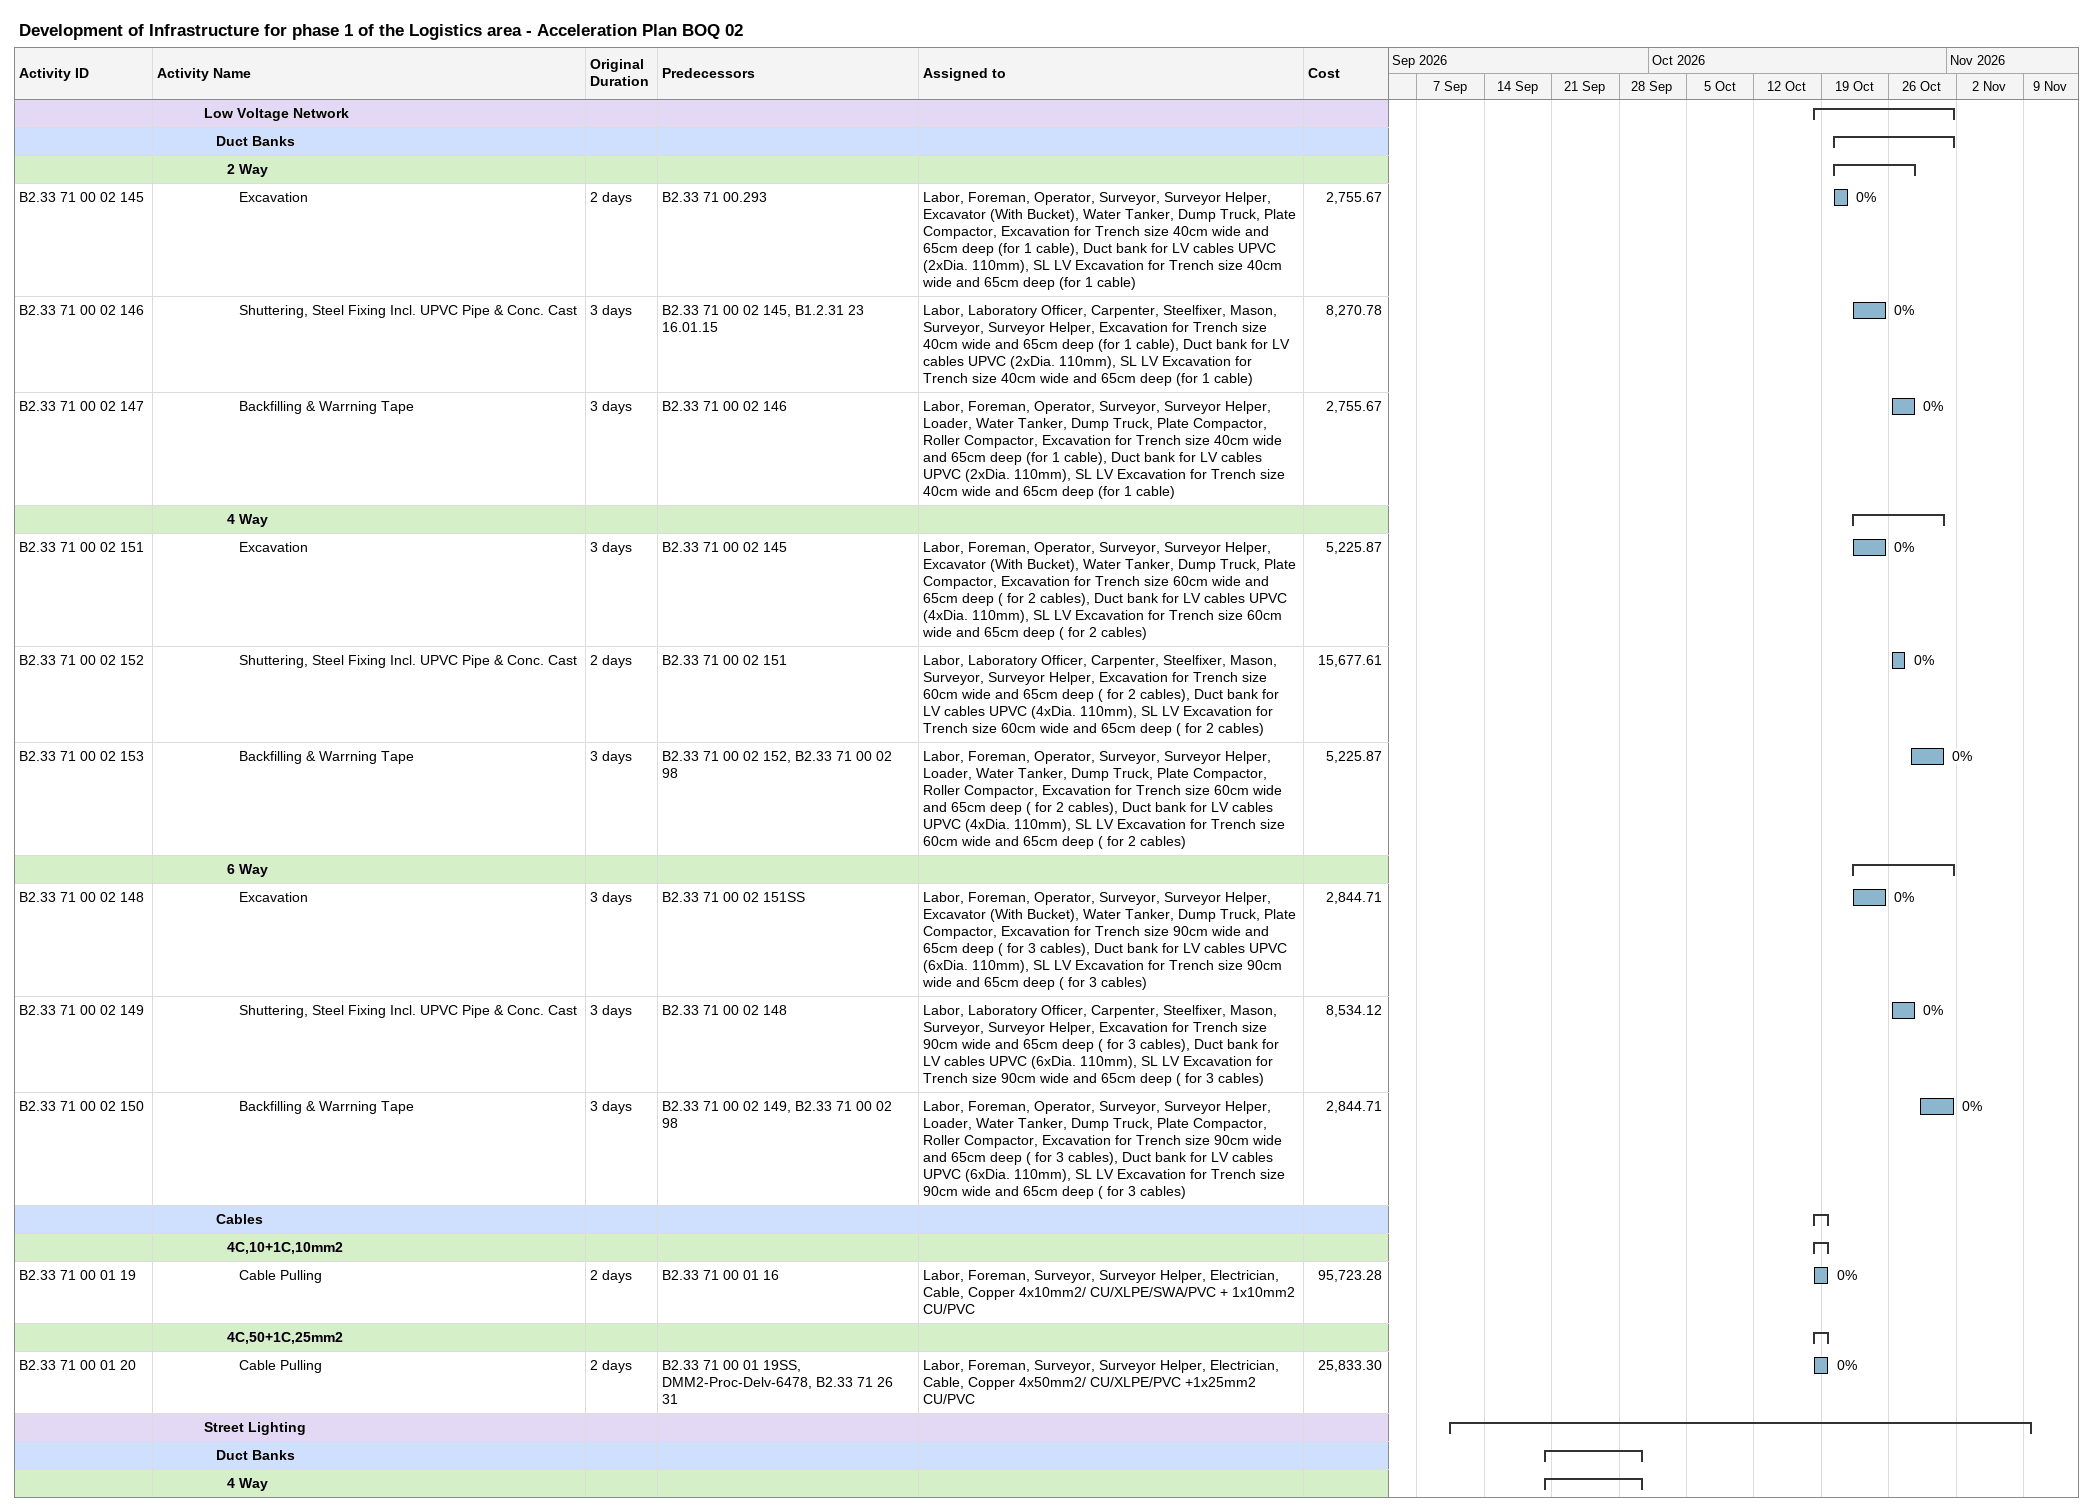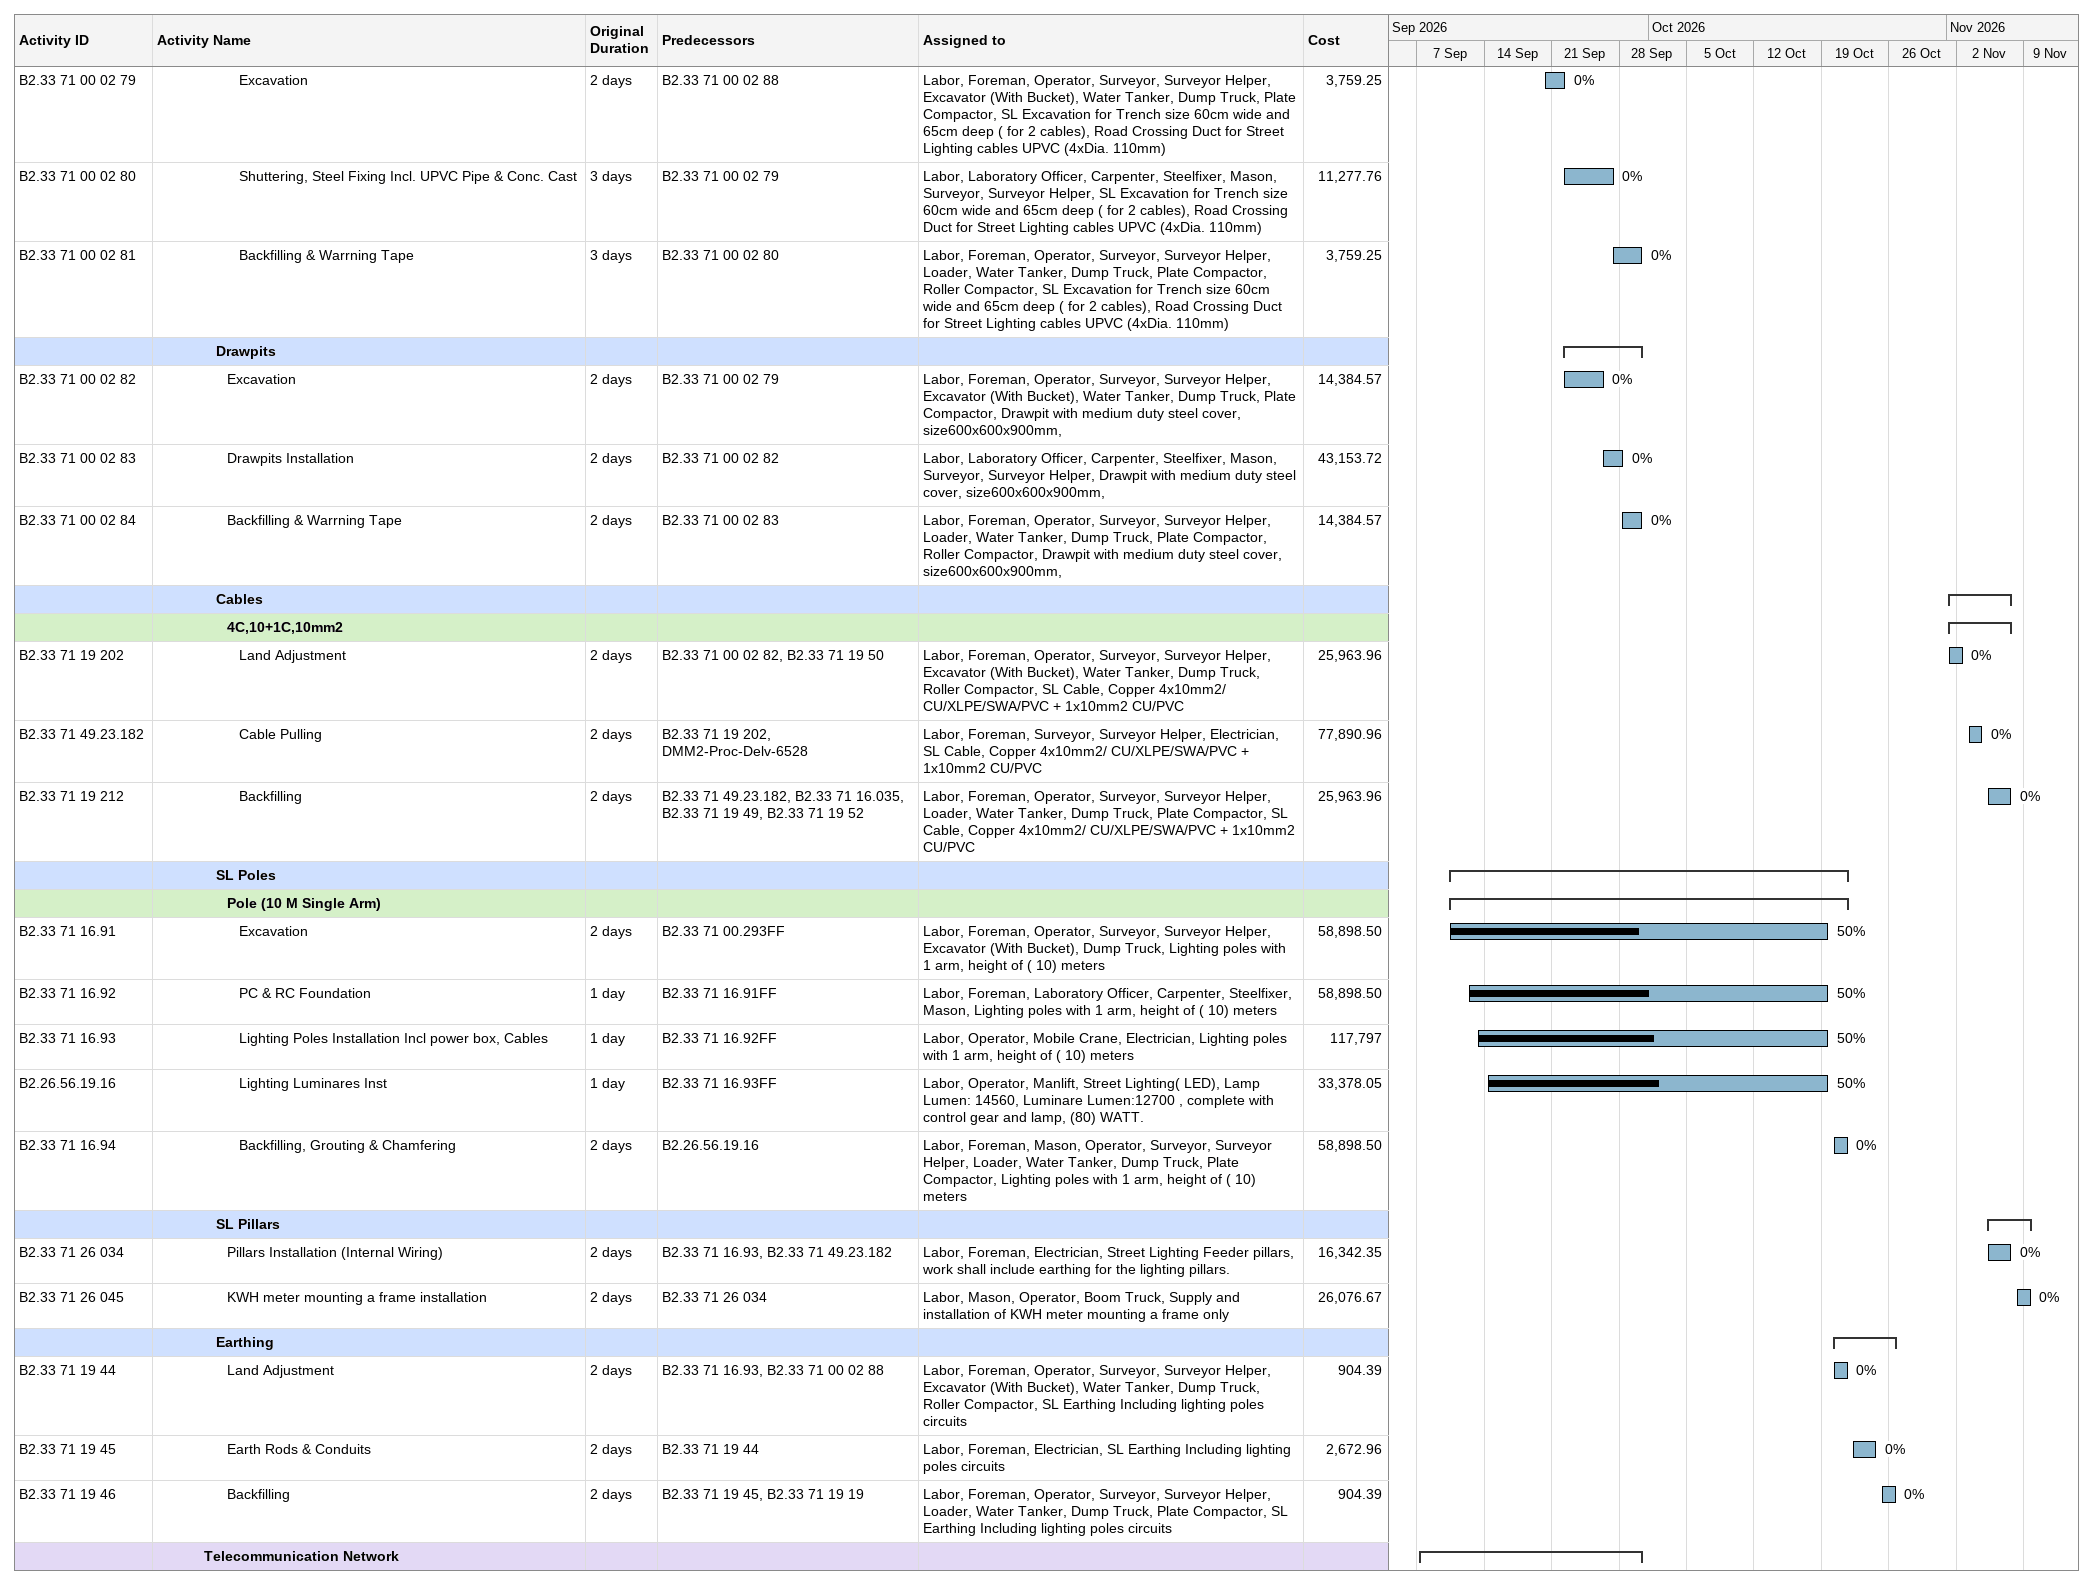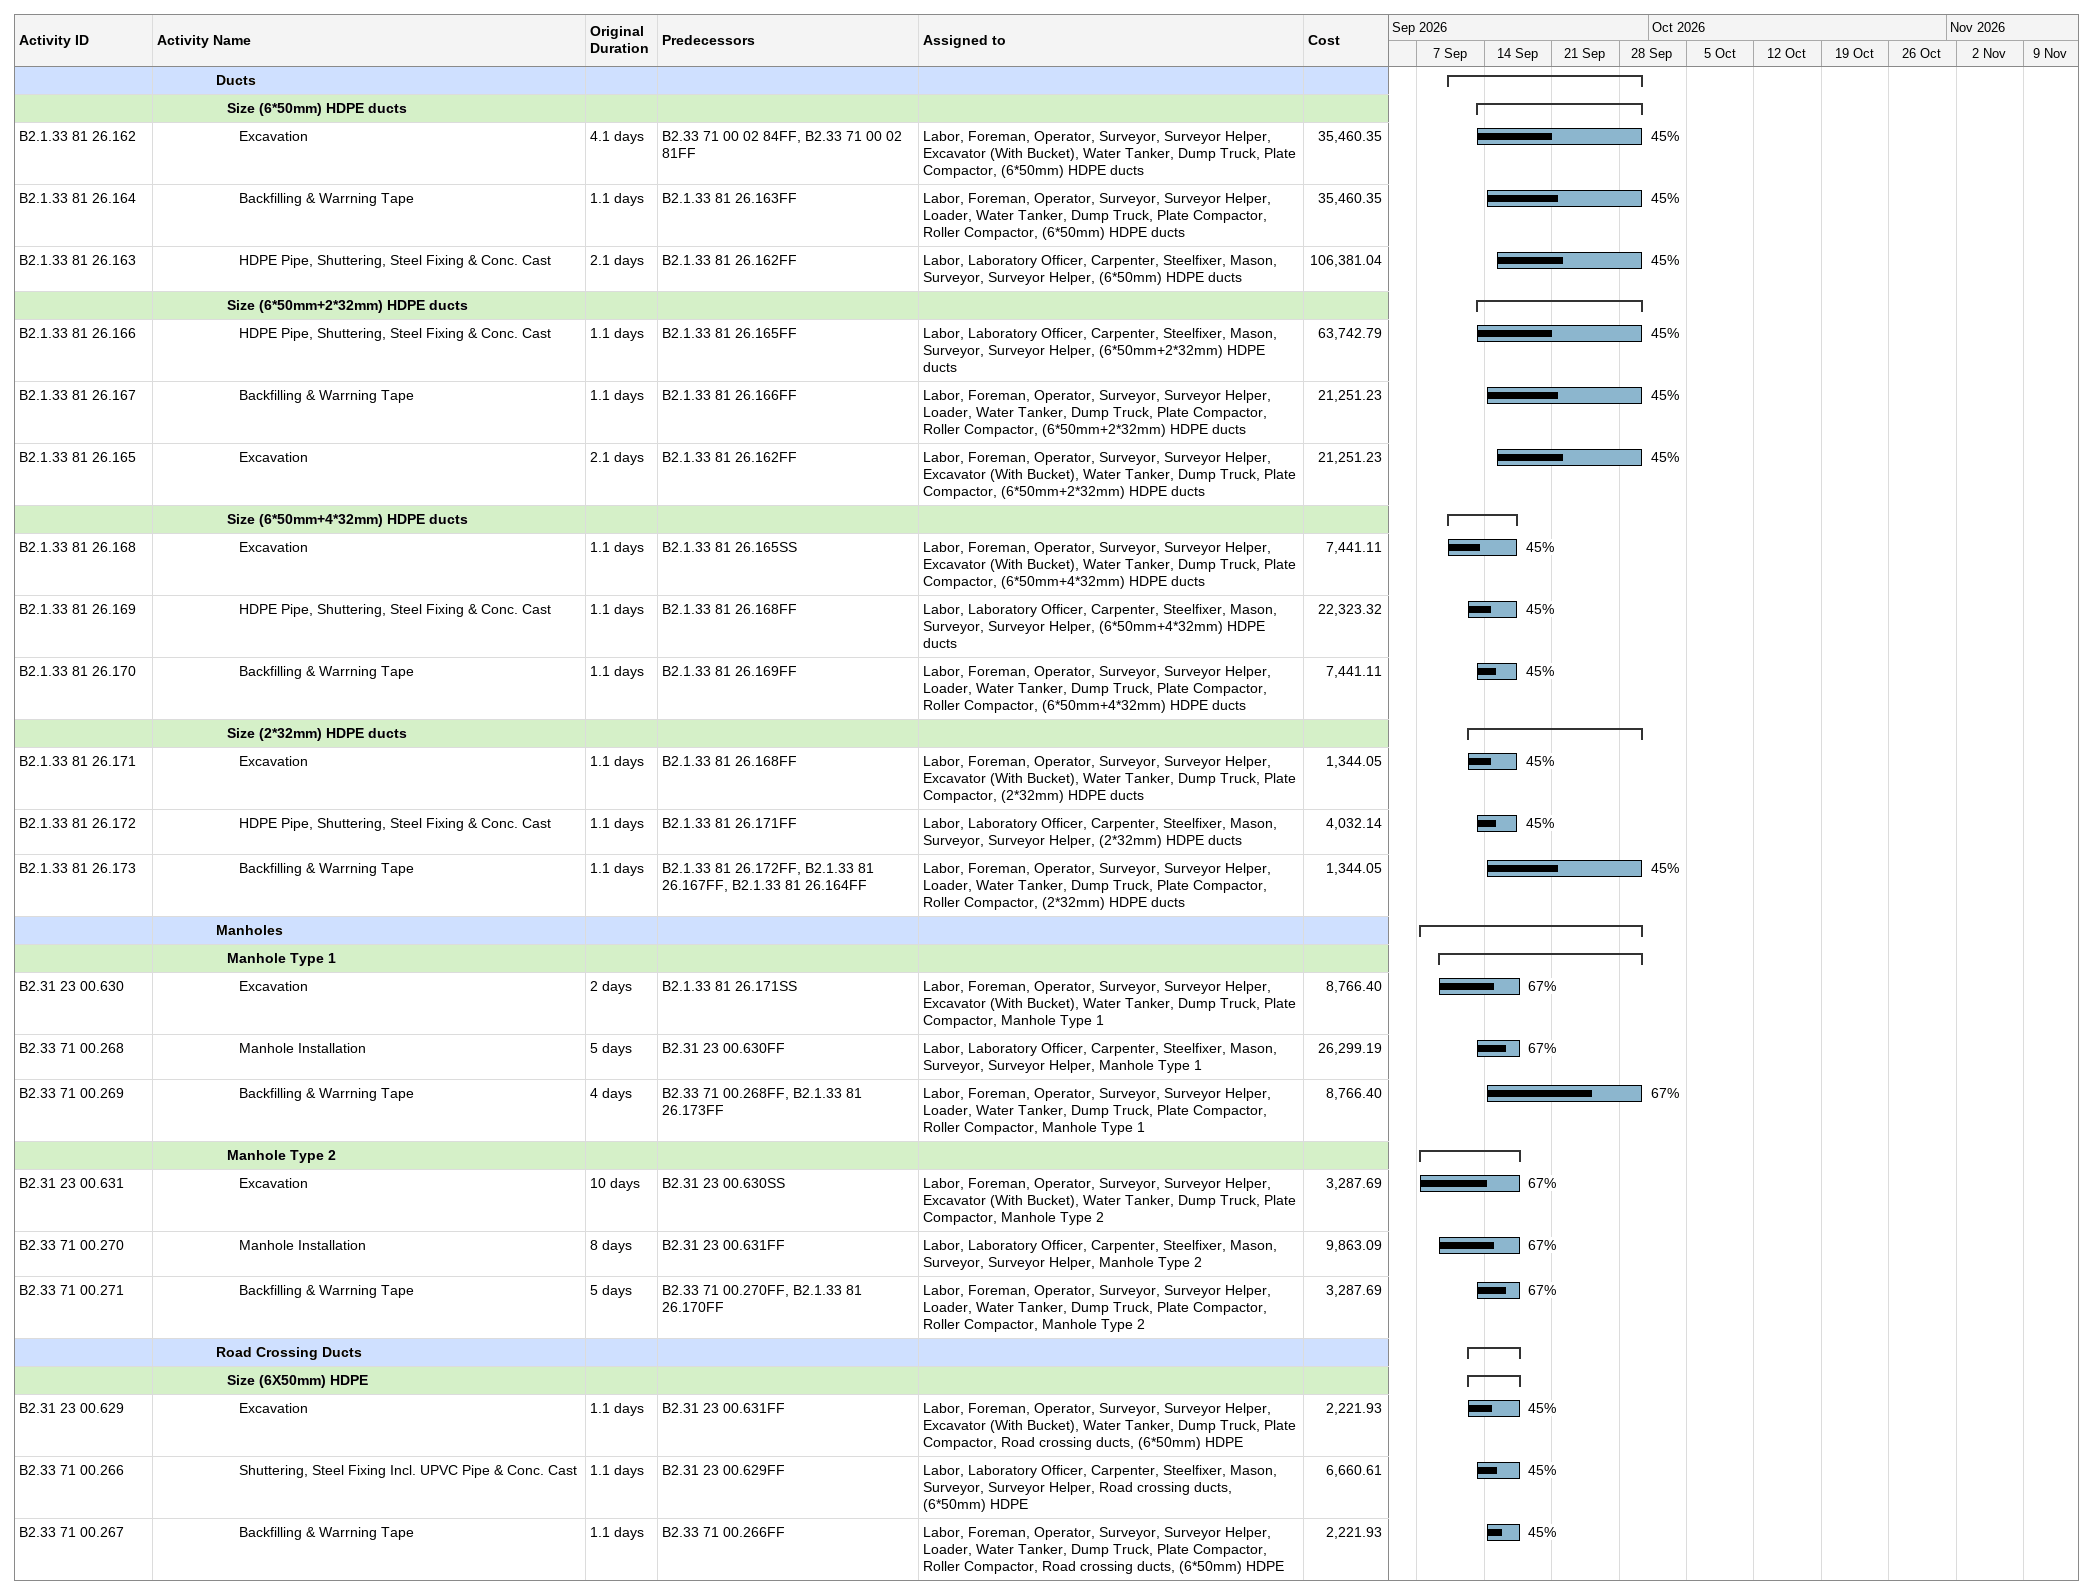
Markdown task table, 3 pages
Development of Infrastructure for phase 1 of the Logistics area - Acceleration Plan BOQ 02

| ID | Level | Task | Original duration | Start | Finish | Predecessors | Resources | % complete | Cost |
|---|---|---|---|---|---|---|---|---|---|
|  | 5 | **Low Voltage Network** |  | 2026-10-18 | 2026-11-01 |  |  |  |  |
|  | 6 | **Duct Banks** |  | 2026-10-20 | 2026-11-01 |  |  |  |  |
|  | 7 | **2 Way** |  | 2026-10-20 | 2026-10-28 |  |  |  |  |
| B2.33 71 00 02 145 | 8 | Excavation | 2d | 2026-10-20 | 2026-10-21 | B2.33 71 00.293 | Labor, Foreman, Operator, Surveyor, Surveyor Helper, Excavator (With Bucket), Water Tanker, Dump Truck, Plate Compactor, Excavation for Trench size 40cm wide and 65cm deep (for 1 cable), Duct bank for LV cables UPVC (2xDia. 110mm), SL LV Excavation for Trench size 40cm wide and 65cm deep (for 1 cable) | 0 | 2755.67 |
| B2.33 71 00 02 146 | 8 | Shuttering, Steel Fixing Incl. UPVC Pipe & Conc. Cast | 3d | 2026-10-22 | 2026-10-25 | B2.33 71 00 02 145, B1.2.31 23 16.01.15 | Labor, Laboratory Officer, Carpenter, Steelfixer, Mason, Surveyor, Surveyor Helper, Excavation for Trench size 40cm wide and 65cm deep (for 1 cable), Duct bank for LV cables UPVC (2xDia. 110mm), SL LV Excavation for Trench size 40cm wide and 65cm deep (for 1 cable) | 0 | 8270.78 |
| B2.33 71 00 02 147 | 8 | Backfilling & Warrning Tape | 3d | 2026-10-26 | 2026-10-28 | B2.33 71 00 02 146 | Labor, Foreman, Operator, Surveyor, Surveyor Helper, Loader, Water Tanker, Dump Truck, Plate Compactor, Roller Compactor, Excavation for Trench size 40cm wide and 65cm deep (for 1 cable), Duct bank for LV cables UPVC (2xDia. 110mm), SL LV Excavation for Trench size 40cm wide and 65cm deep (for 1 cable) | 0 | 2755.67 |
|  | 7 | **4 Way** |  | 2026-10-22 | 2026-10-31 |  |  |  |  |
| B2.33 71 00 02 151 | 8 | Excavation | 3d | 2026-10-22 | 2026-10-25 | B2.33 71 00 02 145 | Labor, Foreman, Operator, Surveyor, Surveyor Helper, Excavator (With Bucket), Water Tanker, Dump Truck, Plate Compactor, Excavation for Trench size 60cm wide and 65cm deep ( for 2 cables), Duct bank for LV cables UPVC (4xDia. 110mm), SL LV Excavation for Trench size 60cm wide and 65cm deep ( for 2 cables) | 0 | 5225.87 |
| B2.33 71 00 02 152 | 8 | Shuttering, Steel Fixing Incl. UPVC Pipe & Conc. Cast | 2d | 2026-10-26 | 2026-10-27 | B2.33 71 00 02 151 | Labor, Laboratory Officer, Carpenter, Steelfixer, Mason, Surveyor, Surveyor Helper, Excavation for Trench size 60cm wide and 65cm deep ( for 2 cables), Duct bank for LV cables UPVC (4xDia. 110mm), SL LV Excavation for Trench size 60cm wide and 65cm deep ( for 2 cables) | 0 | 15677.61 |
| B2.33 71 00 02 153 | 8 | Backfilling & Warrning Tape | 3d | 2026-10-28 | 2026-10-31 | B2.33 71 00 02 152, B2.33 71 00 02 98 | Labor, Foreman, Operator, Surveyor, Surveyor Helper, Loader, Water Tanker, Dump Truck, Plate Compactor, Roller Compactor, Excavation for Trench size 60cm wide and 65cm deep ( for 2 cables), Duct bank for LV cables UPVC (4xDia. 110mm), SL LV Excavation for Trench size 60cm wide and 65cm deep ( for 2 cables) | 0 | 5225.87 |
|  | 7 | **6 Way** |  | 2026-10-22 | 2026-11-01 |  |  |  |  |
| B2.33 71 00 02 148 | 8 | Excavation | 3d | 2026-10-22 | 2026-10-25 | B2.33 71 00 02 151SS | Labor, Foreman, Operator, Surveyor, Surveyor Helper, Excavator (With Bucket), Water Tanker, Dump Truck, Plate Compactor, Excavation for Trench size 90cm wide and 65cm deep ( for 3 cables), Duct bank for LV cables UPVC (6xDia. 110mm), SL LV Excavation for Trench size 90cm wide and 65cm deep ( for 3 cables) | 0 | 2844.71 |
| B2.33 71 00 02 149 | 8 | Shuttering, Steel Fixing Incl. UPVC Pipe & Conc. Cast | 3d | 2026-10-26 | 2026-10-28 | B2.33 71 00 02 148 | Labor, Laboratory Officer, Carpenter, Steelfixer, Mason, Surveyor, Surveyor Helper, Excavation for Trench size 90cm wide and 65cm deep ( for 3 cables), Duct bank for LV cables UPVC (6xDia. 110mm), SL LV Excavation for Trench size 90cm wide and 65cm deep ( for 3 cables) | 0 | 8534.12 |
| B2.33 71 00 02 150 | 8 | Backfilling & Warrning Tape | 3d | 2026-10-29 | 2026-11-01 | B2.33 71 00 02 149, B2.33 71 00 02 98 | Labor, Foreman, Operator, Surveyor, Surveyor Helper, Loader, Water Tanker, Dump Truck, Plate Compactor, Roller Compactor, Excavation for Trench size 90cm wide and 65cm deep ( for 3 cables), Duct bank for LV cables UPVC (6xDia. 110mm), SL LV Excavation for Trench size 90cm wide and 65cm deep ( for 3 cables) | 0 | 2844.71 |
|  | 6 | **Cables** |  | 2026-10-18 | 2026-10-19 |  |  |  |  |
|  | 7 | **4C,10+1C,10mm2** |  | 2026-10-18 | 2026-10-19 |  |  |  |  |
| B2.33 71 00 01 19 | 8 | Cable Pulling | 2d | 2026-10-18 | 2026-10-19 | B2.33 71 00 01 16 | Labor, Foreman, Surveyor, Surveyor Helper, Electrician, Cable, Copper 4x10mm2/ CU/XLPE/SWA/PVC + 1x10mm2 CU/PVC | 0 | 95723.28 |
|  | 7 | **4C,50+1C,25mm2** |  | 2026-10-18 | 2026-10-19 |  |  |  |  |
| B2.33 71 00 01 20 | 8 | Cable Pulling | 2d | 2026-10-18 | 2026-10-19 | B2.33 71 00 01 19SS, DMM2-Proc-Delv-6478, B2.33 71 26 31 | Labor, Foreman, Surveyor, Surveyor Helper, Electrician, Cable, Copper 4x50mm2/ CU/XLPE/PVC +1x25mm2 CU/PVC | 0 | 25833.30 |
|  | 5 | **Street Lighting** |  | 2026-09-10 | 2026-11-09 |  |  |  |  |
|  | 6 | **Duct Banks** |  | 2026-09-20 | 2026-09-30 |  |  |  |  |
|  | 7 | **4 Way** |  | 2026-09-20 | 2026-09-30 |  |  |  |  |
| B2.33 71 00 02 79 | 8 | Excavation | 2d | 2026-09-20 | 2026-09-22 | B2.33 71 00 02 88 | Labor, Foreman, Operator, Surveyor, Surveyor Helper, Excavator (With Bucket), Water Tanker, Dump Truck, Plate Compactor, SL Excavation for Trench size 60cm wide and 65cm deep ( for 2 cables), Road Crossing Duct for Street Lighting cables UPVC (4xDia. 110mm) | 0 | 3759.25 |
| B2.33 71 00 02 80 | 8 | Shuttering, Steel Fixing Incl. UPVC Pipe & Conc. Cast | 3d | 2026-09-22 | 2026-09-27 | B2.33 71 00 02 79 | Labor, Laboratory Officer, Carpenter, Steelfixer, Mason, Surveyor, Surveyor Helper, SL Excavation for Trench size 60cm wide and 65cm deep ( for 2 cables), Road Crossing Duct for Street Lighting cables UPVC (4xDia. 110mm) | 0 | 11277.76 |
| B2.33 71 00 02 81 | 8 | Backfilling & Warrning Tape | 3d | 2026-09-27 | 2026-09-30 | B2.33 71 00 02 80 | Labor, Foreman, Operator, Surveyor, Surveyor Helper, Loader, Water Tanker, Dump Truck, Plate Compactor, Roller Compactor, SL Excavation for Trench size 60cm wide and 65cm deep ( for 2 cables), Road Crossing Duct for Street Lighting cables UPVC (4xDia. 110mm) | 0 | 3759.25 |
|  | 6 | **Drawpits** |  | 2026-09-22 | 2026-09-30 |  |  |  |  |
| B2.33 71 00 02 82 | 7 | Excavation | 2d | 2026-09-22 | 2026-09-26 | B2.33 71 00 02 79 | Labor, Foreman, Operator, Surveyor, Surveyor Helper, Excavator (With Bucket), Water Tanker, Dump Truck, Plate Compactor, Drawpit with medium duty steel cover, size600x600x900mm, | 0 | 14384.57 |
| B2.33 71 00 02 83 | 7 | Drawpits Installation | 2d | 2026-09-26 | 2026-09-28 | B2.33 71 00 02 82 | Labor, Laboratory Officer, Carpenter, Steelfixer, Mason, Surveyor, Surveyor Helper, Drawpit with medium duty steel cover, size600x600x900mm, | 0 | 43153.72 |
| B2.33 71 00 02 84 | 7 | Backfilling & Warrning Tape | 2d | 2026-09-28 | 2026-09-30 | B2.33 71 00 02 83 | Labor, Foreman, Operator, Surveyor, Surveyor Helper, Loader, Water Tanker, Dump Truck, Plate Compactor, Roller Compactor, Drawpit with medium duty steel cover, size600x600x900mm, | 0 | 14384.57 |
|  | 6 | **Cables** |  | 2026-11-01 | 2026-11-07 |  |  |  |  |
|  | 7 | **4C,10+1C,10mm2** |  | 2026-11-01 | 2026-11-07 |  |  |  |  |
| B2.33 71 19 202 | 8 | Land Adjustment | 2d | 2026-11-01 | 2026-11-02 | B2.33 71 00 02 82, B2.33 71 19 50 | Labor, Foreman, Operator, Surveyor, Surveyor Helper, Excavator (With Bucket), Water Tanker, Dump Truck, Roller Compactor, SL Cable, Copper 4x10mm2/ CU/XLPE/SWA/PVC + 1x10mm2 CU/PVC | 0 | 25963.96 |
| B2.33 71 49.23.182 | 8 | Cable Pulling | 2d | 2026-11-03 | 2026-11-04 | B2.33 71 19 202, DMM2-Proc-Delv-6528 | Labor, Foreman, Surveyor, Surveyor Helper, Electrician, SL Cable, Copper 4x10mm2/ CU/XLPE/SWA/PVC + 1x10mm2 CU/PVC | 0 | 77890.96 |
| B2.33 71 19 212 | 8 | Backfilling | 2d | 2026-11-05 | 2026-11-07 | B2.33 71 49.23.182, B2.33 71 16.035, B2.33 71 19 49, B2.33 71 19 52 | Labor, Foreman, Operator, Surveyor, Surveyor Helper, Loader, Water Tanker, Dump Truck, Plate Compactor, SL Cable, Copper 4x10mm2/ CU/XLPE/SWA/PVC + 1x10mm2 CU/PVC | 0 | 25963.96 |
|  | 6 | **SL Poles** |  | 2026-09-10 | 2026-10-21 |  |  |  |  |
|  | 7 | **Pole (10 M Single Arm)** |  | 2026-09-10 | 2026-10-21 |  |  |  |  |
| B2.33 71 16.91 | 8 | Excavation | 2d | 2026-09-10 | 2026-10-19 | B2.33 71 00.293FF | Labor, Foreman, Operator, Surveyor, Surveyor Helper, Excavator (With Bucket), Dump Truck, Lighting poles with 1 arm, height of ( 10) meters | 50 | 58898.50 |
| B2.33 71 16.92 | 8 | PC & RC Foundation | 1d | 2026-09-12 | 2026-10-19 | B2.33 71 16.91FF | Labor, Foreman, Laboratory Officer, Carpenter, Steelfixer, Mason, Lighting poles with 1 arm, height of ( 10) meters | 50 | 58898.50 |
| B2.33 71 16.93 | 8 | Lighting Poles Installation Incl power box, Cables | 1d | 2026-09-13 | 2026-10-19 | B2.33 71 16.92FF | Labor, Operator, Mobile Crane, Electrician, Lighting poles with 1 arm, height of ( 10) meters | 50 | 117797 |
| B2.26.56.19.16 | 8 | Lighting Luminares Inst | 1d | 2026-09-14 | 2026-10-19 | B2.33 71 16.93FF | Labor, Operator, Manlift, Street Lighting( LED), Lamp Lumen: 14560, Luminare Lumen:12700 , complete with control gear and lamp, (80) WATT. | 50 | 33378.05 |
| B2.33 71 16.94 | 8 | Backfilling, Grouting & Chamfering | 2d | 2026-10-20 | 2026-10-21 | B2.26.56.19.16 | Labor, Foreman, Mason, Operator, Surveyor, Surveyor Helper, Loader, Water Tanker, Dump Truck, Plate Compactor, Lighting poles with 1 arm, height of ( 10) meters | 0 | 58898.50 |
|  | 6 | **SL Pillars** |  | 2026-11-05 | 2026-11-09 |  |  |  |  |
| B2.33 71 26 034 | 7 | Pillars Installation (Internal Wiring) | 2d | 2026-11-05 | 2026-11-07 | B2.33 71 16.93, B2.33 71 49.23.182 | Labor, Foreman, Electrician, Street Lighting Feeder pillars, work shall include earthing for the lighting pillars. | 0 | 16342.35 |
| B2.33 71 26 045 | 7 | KWH meter mounting a frame installation | 2d | 2026-11-08 | 2026-11-09 | B2.33 71 26 034 | Labor, Mason, Operator, Boom Truck, Supply and installation of KWH meter mounting a frame only | 0 | 26076.67 |
|  | 6 | **Earthing** |  | 2026-10-20 | 2026-10-26 |  |  |  |  |
| B2.33 71 19 44 | 7 | Land Adjustment | 2d | 2026-10-20 | 2026-10-21 | B2.33 71 16.93, B2.33 71 00 02 88 | Labor, Foreman, Operator, Surveyor, Surveyor Helper, Excavator (With Bucket), Water Tanker, Dump Truck, Roller Compactor, SL Earthing Including lighting poles circuits | 0 | 904.39 |
| B2.33 71 19 45 | 7 | Earth Rods & Conduits | 2d | 2026-10-22 | 2026-10-24 | B2.33 71 19 44 | Labor, Foreman, Electrician, SL Earthing Including lighting poles circuits | 0 | 2672.96 |
| B2.33 71 19 46 | 7 | Backfilling | 2d | 2026-10-25 | 2026-10-26 | B2.33 71 19 45, B2.33 71 19 19 | Labor, Foreman, Operator, Surveyor, Surveyor Helper, Loader, Water Tanker, Dump Truck, Plate Compactor, SL Earthing Including lighting poles circuits | 0 | 904.39 |
|  | 5 | **Telecommunication Network** |  | 2026-09-07 | 2026-09-30 |  |  |  |  |
|  | 6 | **Ducts** |  | 2026-09-10 | 2026-09-30 |  |  |  |  |
|  | 7 | **Size (6*50mm) HDPE ducts** |  | 2026-09-13 | 2026-09-30 |  |  |  |  |
| B2.1.33 81 26.162 | 8 | Excavation | 4.1d | 2026-09-13 | 2026-09-30 | B2.33 71 00 02 84FF, B2.33 71 00 02 81FF | Labor, Foreman, Operator, Surveyor, Surveyor Helper, Excavator (With Bucket), Water Tanker, Dump Truck, Plate Compactor, (6*50mm) HDPE ducts | 45 | 35460.35 |
| B2.1.33 81 26.164 | 8 | Backfilling & Warrning Tape | 1.1d | 2026-09-14 | 2026-09-30 | B2.1.33 81 26.163FF | Labor, Foreman, Operator, Surveyor, Surveyor Helper, Loader, Water Tanker, Dump Truck, Plate Compactor, Roller Compactor, (6*50mm) HDPE ducts | 45 | 35460.35 |
| B2.1.33 81 26.163 | 8 | HDPE Pipe, Shuttering, Steel Fixing & Conc. Cast | 2.1d | 2026-09-15 | 2026-09-30 | B2.1.33 81 26.162FF | Labor, Laboratory Officer, Carpenter, Steelfixer, Mason, Surveyor, Surveyor Helper, (6*50mm) HDPE ducts | 45 | 106381.04 |
|  | 7 | **Size (6*50mm+2*32mm) HDPE ducts** |  | 2026-09-13 | 2026-09-30 |  |  |  |  |
| B2.1.33 81 26.166 | 8 | HDPE Pipe, Shuttering, Steel Fixing & Conc. Cast | 1.1d | 2026-09-13 | 2026-09-30 | B2.1.33 81 26.165FF | Labor, Laboratory Officer, Carpenter, Steelfixer, Mason, Surveyor, Surveyor Helper, (6*50mm+2*32mm) HDPE ducts | 45 | 63742.79 |
| B2.1.33 81 26.167 | 8 | Backfilling & Warrning Tape | 1.1d | 2026-09-14 | 2026-09-30 | B2.1.33 81 26.166FF | Labor, Foreman, Operator, Surveyor, Surveyor Helper, Loader, Water Tanker, Dump Truck, Plate Compactor, Roller Compactor, (6*50mm+2*32mm) HDPE ducts | 45 | 21251.23 |
| B2.1.33 81 26.165 | 8 | Excavation | 2.1d | 2026-09-15 | 2026-09-30 | B2.1.33 81 26.162FF | Labor, Foreman, Operator, Surveyor, Surveyor Helper, Excavator (With Bucket), Water Tanker, Dump Truck, Plate Compactor, (6*50mm+2*32mm) HDPE ducts | 45 | 21251.23 |
|  | 7 | **Size (6*50mm+4*32mm) HDPE ducts** |  | 2026-09-10 | 2026-09-17 |  |  |  |  |
| B2.1.33 81 26.168 | 8 | Excavation | 1.1d | 2026-09-10 | 2026-09-17 | B2.1.33 81 26.165SS | Labor, Foreman, Operator, Surveyor, Surveyor Helper, Excavator (With Bucket), Water Tanker, Dump Truck, Plate Compactor, (6*50mm+4*32mm) HDPE ducts | 45 | 7441.11 |
| B2.1.33 81 26.169 | 8 | HDPE Pipe, Shuttering, Steel Fixing & Conc. Cast | 1.1d | 2026-09-12 | 2026-09-17 | B2.1.33 81 26.168FF | Labor, Laboratory Officer, Carpenter, Steelfixer, Mason, Surveyor, Surveyor Helper, (6*50mm+4*32mm) HDPE ducts | 45 | 22323.32 |
| B2.1.33 81 26.170 | 8 | Backfilling & Warrning Tape | 1.1d | 2026-09-13 | 2026-09-17 | B2.1.33 81 26.169FF | Labor, Foreman, Operator, Surveyor, Surveyor Helper, Loader, Water Tanker, Dump Truck, Plate Compactor, Roller Compactor, (6*50mm+4*32mm) HDPE ducts | 45 | 7441.11 |
|  | 7 | **Size (2*32mm) HDPE ducts** |  | 2026-09-12 | 2026-09-30 |  |  |  |  |
| B2.1.33 81 26.171 | 8 | Excavation | 1.1d | 2026-09-12 | 2026-09-17 | B2.1.33 81 26.168FF | Labor, Foreman, Operator, Surveyor, Surveyor Helper, Excavator (With Bucket), Water Tanker, Dump Truck, Plate Compactor, (2*32mm) HDPE ducts | 45 | 1344.05 |
| B2.1.33 81 26.172 | 8 | HDPE Pipe, Shuttering, Steel Fixing & Conc. Cast | 1.1d | 2026-09-13 | 2026-09-17 | B2.1.33 81 26.171FF | Labor, Laboratory Officer, Carpenter, Steelfixer, Mason, Surveyor, Surveyor Helper, (2*32mm) HDPE ducts | 45 | 4032.14 |
| B2.1.33 81 26.173 | 8 | Backfilling & Warrning Tape | 1.1d | 2026-09-14 | 2026-09-30 | B2.1.33 81 26.172FF, B2.1.33 81 26.167FF, B2.1.33 81 26.164FF | Labor, Foreman, Operator, Surveyor, Surveyor Helper, Loader, Water Tanker, Dump Truck, Plate Compactor, Roller Compactor, (2*32mm) HDPE ducts | 45 | 1344.05 |
|  | 6 | **Manholes** |  | 2026-09-07 | 2026-09-30 |  |  |  |  |
|  | 7 | **Manhole Type 1** |  | 2026-09-09 | 2026-09-30 |  |  |  |  |
| B2.31 23 00.630 | 8 | Excavation | 2d | 2026-09-09 | 2026-09-17 | B2.1.33 81 26.171SS | Labor, Foreman, Operator, Surveyor, Surveyor Helper, Excavator (With Bucket), Water Tanker, Dump Truck, Plate Compactor, Manhole Type 1 | 67 | 8766.40 |
| B2.33 71 00.268 | 8 | Manhole Installation | 5d | 2026-09-13 | 2026-09-17 | B2.31 23 00.630FF | Labor, Laboratory Officer, Carpenter, Steelfixer, Mason, Surveyor, Surveyor Helper, Manhole Type 1 | 67 | 26299.19 |
| B2.33 71 00.269 | 8 | Backfilling & Warrning Tape | 4d | 2026-09-14 | 2026-09-30 | B2.33 71 00.268FF, B2.1.33 81 26.173FF | Labor, Foreman, Operator, Surveyor, Surveyor Helper, Loader, Water Tanker, Dump Truck, Plate Compactor, Roller Compactor, Manhole Type 1 | 67 | 8766.40 |
|  | 7 | **Manhole Type 2** |  | 2026-09-07 | 2026-09-17 |  |  |  |  |
| B2.31 23 00.631 | 8 | Excavation | 10d | 2026-09-07 | 2026-09-17 | B2.31 23 00.630SS | Labor, Foreman, Operator, Surveyor, Surveyor Helper, Excavator (With Bucket), Water Tanker, Dump Truck, Plate Compactor, Manhole Type 2 | 67 | 3287.69 |
| B2.33 71 00.270 | 8 | Manhole Installation | 8d | 2026-09-09 | 2026-09-17 | B2.31 23 00.631FF | Labor, Laboratory Officer, Carpenter, Steelfixer, Mason, Surveyor, Surveyor Helper, Manhole Type 2 | 67 | 9863.09 |
| B2.33 71 00.271 | 8 | Backfilling & Warrning Tape | 5d | 2026-09-13 | 2026-09-17 | B2.33 71 00.270FF, B2.1.33 81 26.170FF | Labor, Foreman, Operator, Surveyor, Surveyor Helper, Loader, Water Tanker, Dump Truck, Plate Compactor, Roller Compactor, Manhole Type 2 | 67 | 3287.69 |
|  | 6 | **Road Crossing Ducts** |  | 2026-09-12 | 2026-09-17 |  |  |  |  |
|  | 7 | **Size (6X50mm) HDPE** |  | 2026-09-12 | 2026-09-17 |  |  |  |  |
| B2.31 23 00.629 | 8 | Excavation | 1.1d | 2026-09-12 | 2026-09-17 | B2.31 23 00.631FF | Labor, Foreman, Operator, Surveyor, Surveyor Helper, Excavator (With Bucket), Water Tanker, Dump Truck, Plate Compactor, Road crossing ducts, (6*50mm) HDPE | 45 | 2221.93 |
| B2.33 71 00.266 | 8 | Shuttering, Steel Fixing Incl. UPVC Pipe & Conc. Cast | 1.1d | 2026-09-13 | 2026-09-17 | B2.31 23 00.629FF | Labor, Laboratory Officer, Carpenter, Steelfixer, Mason, Surveyor, Surveyor Helper, Road crossing ducts, (6*50mm) HDPE | 45 | 6660.61 |
| B2.33 71 00.267 | 8 | Backfilling & Warrning Tape | 1.1d | 2026-09-14 | 2026-09-17 | B2.33 71 00.266FF | Labor, Foreman, Operator, Surveyor, Surveyor Helper, Loader, Water Tanker, Dump Truck, Plate Compactor, Roller Compactor, Road crossing ducts, (6*50mm) HDPE | 45 | 2221.93 |
